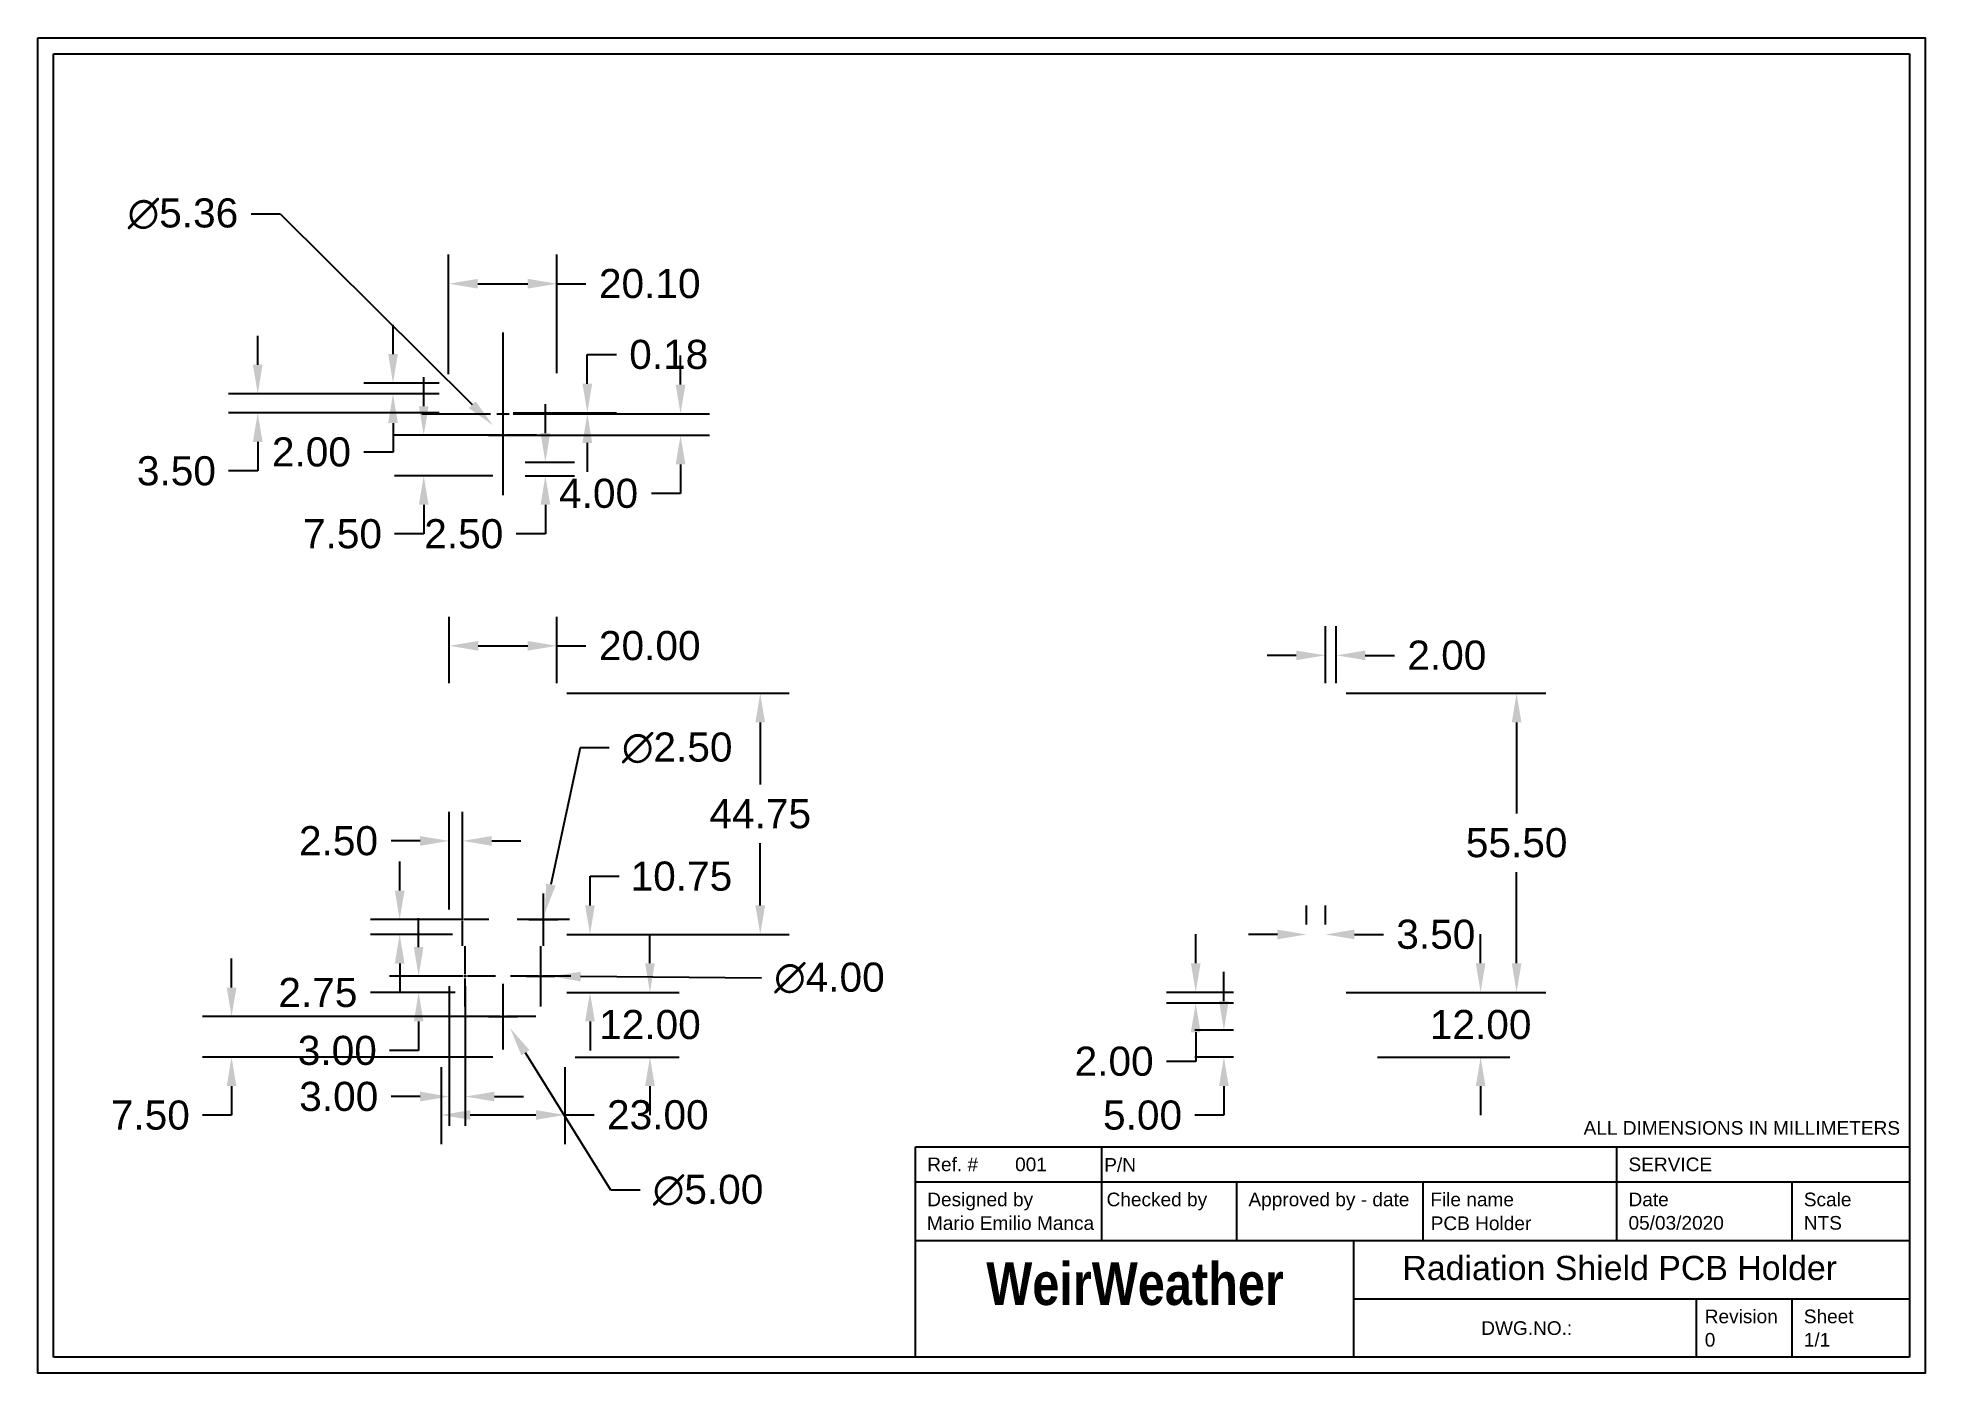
# Paper-space layout 'Layout1' of a CAD drawing. Header units: millimetres. Extents: x 0 to 11.7, y 0 to 8.3.
import ezdxf
from ezdxf.enums import TextEntityAlignment as Align

# ---------------------------------------------------------------- set-up
doc = ezdxf.new("R2010")
doc.units = ezdxf.units.MM
doc.header["$MEASUREMENT"] = 0
doc.linetypes.add('CENTER2', pattern=[1.125, 0.75, -0.125, 0.125, -0.125])
doc.layers.get('0').update_dxf_attribs({"true_color": 0xc2ced6})
doc.layers.add('Centrelines', color=7, linetype='Continuous', true_color=0xc2ced6)
doc.layers.add('Title Block', color=250, linetype='Continuous')
doc.styles.add('SPEARS', font='swisscbo.ttf')
doc.styles.get("Standard").update_dxf_attribs({"font": 'arial.ttf'})
doc.dimstyles.new('Copy of Standard', dxfattribs={"dimtxt": 0.18, "dimasz": 0.18, "dimexe": 0.18, "dimexo": 0.0625, "dimgap": 0.09, "dimtad": 0, "dimtih": 1, "dimtoh": 1, "dimzin": 0, "dimdsep": 46, "dimtxsty": 'Standard', "dimcen": 0.09, "dimadec": 0, "dimazin": 0, "dimtfac": 1, "dimtofl": 0, "dimtmove": 0, "dimatfit": 3, "dimfxl": 1, "dimtolj": 1, "dimtzin": 0, "dimarcsym": 0})

# ---------------------------------------------------------------- blocks, each defined once
blk = doc.blocks.new('*U19')
at = {"layer": 'Centrelines', "color": 0, "linetype": 'CENTER2', "transparency": 16777216}
for p, q in [((0, 0.0166666666666666), (0, 0.203333333333333)), ((-0.203333333333333, 0), (-0.01666666666666661, 0)), ((0.0166666666666666, 0), (0.203333333333333, 0)), ((0, -0.203333333333333), (0, -0.01666666666666661))]:
    blk.add_line(p, q, dxfattribs=at)
at = {"layer": 'Centrelines', "color": 0, "linetype": 'Continuous', "transparency": 16777216}
for p, q in [((-0.008333333333333302, 0), (0.008333333333333302, 0)), ((0, -0.008333333333333302), (0, 0.008333333333333302))]:
    blk.add_line(p, q, dxfattribs=at)
blk = doc.blocks.new('*U27')
at = {"layer": 'Centrelines', "color": 0, "linetype": 'CENTER2', "transparency": 16777216}
for p, q in [((0, 0.008333333333333333), (0, 0.1616666666666667)), ((-0.1616666666666667, 0), (-0.008333333333333331, 0)), ((0.008333333333333333, 0), (0.1616666666666667, 0)), ((0, -0.1616666666666667), (0, -0.008333333333333331))]:
    blk.add_line(p, q, dxfattribs=at)
at = {"layer": 'Centrelines', "color": 0, "linetype": 'Continuous', "transparency": 16777216}
for p, q in [((-0.004166666666666667, 0), (0.004166666666666667, 0)), ((0, -0.004166666666666667), (0, 0.004166666666666667))]:
    blk.add_line(p, q, dxfattribs=at)
blk = doc.blocks.new('*U28')
at = {"layer": 'Centrelines', "color": 0, "linetype": 'CENTER2', "transparency": 16777216}
for p, q in [((0, 0.01333333333333333), (0, 0.1866666666666666)), ((-0.1866666666666666, 0), (-0.01333333333333334, 0)), ((0.01333333333333333, 0), (0.1866666666666666, 0)), ((0, -0.1866666666666666), (0, -0.01333333333333334))]:
    blk.add_line(p, q, dxfattribs=at)
at = {"layer": 'Centrelines', "color": 0, "linetype": 'Continuous', "transparency": 16777216}
for p, q in [((-0.006666666666666667, 0), (0.006666666666666667, 0)), ((0, -0.006666666666666667), (0, 0.006666666666666667))]:
    blk.add_line(p, q, dxfattribs=at)
blk = doc.blocks.new('*U30')
at = {"layer": 'Centrelines', "color": 0, "linetype": 'CENTER2', "transparency": 16777216}
for p, q in [((0, 0.008333333333333333), (0, 0.1616666666666667)), ((-0.1616666666666667, 0), (-0.008333333333333331, 0)), ((0.008333333333333333, 0), (0.1616666666666667, 0)), ((0, -0.1616666666666667), (0, -0.008333333333333331))]:
    blk.add_line(p, q, dxfattribs=at)
at = {"layer": 'Centrelines', "color": 0, "linetype": 'Continuous', "transparency": 16777216}
for p, q in [((-0.004166666666666667, 0), (0.004166666666666667, 0)), ((0, -0.004166666666666667), (0, 0.004166666666666667))]:
    blk.add_line(p, q, dxfattribs=at)
blk = doc.blocks.new('*U31')
at = {"layer": 'Centrelines', "color": 0, "linetype": 'CENTER2', "transparency": 16777216}
for p, q in [((0, 0.01333333333333333), (0, 0.1866666666666666)), ((-0.1866666666666666, 0), (-0.01333333333333334, 0)), ((0.01333333333333333, 0), (0.1866666666666666, 0)), ((0, -0.1866666666666666), (0, -0.01333333333333334))]:
    blk.add_line(p, q, dxfattribs=at)
at = {"layer": 'Centrelines', "color": 0, "linetype": 'Continuous', "transparency": 16777216}
for p, q in [((-0.006666666666666667, 0), (0.006666666666666667, 0)), ((0, -0.006666666666666667), (0, 0.006666666666666667))]:
    blk.add_line(p, q, dxfattribs=at)
blk = doc.blocks.new('*U36')
at = {"layer": 'Centrelines', "color": 0, "linetype": 'CENTER2', "transparency": 16777216}
for p, q in [((0, 0.01785938897200181), (0, 0.209296944860009)), ((-0.209296944860009, 0), (-0.01785938897200182, 0)), ((0.01785938897200181, 0), (0.209296944860009, 0)), ((0, -0.209296944860009), (0, -0.01785938897200182))]:
    blk.add_line(p, q, dxfattribs=at)
at = {"layer": 'Centrelines', "color": 0, "linetype": 'Continuous', "transparency": 16777216}
for p, q in [((-0.008929694486000903, 0), (0.008929694486000903, 0)), ((0, -0.008929694486000903), (0, 0.008929694486000903))]:
    blk.add_line(p, q, dxfattribs=at)
blk = doc.blocks.new('*U37')
at = {"layer": 'Centrelines', "color": 0, "linetype": 'CENTER2', "transparency": 16777216}
for p, q in [((0, 0.07666666666666669), (0, 0.5033333333333333)), ((-0.5033333333333333, 0), (-0.07666666666666666, 0)), ((0.07666666666666669, 0), (0.5033333333333333, 0)), ((0, -0.5033333333333333), (0, -0.07666666666666666))]:
    blk.add_line(p, q, dxfattribs=at)
at = {"layer": 'Centrelines', "color": 0, "linetype": 'Continuous', "transparency": 16777216}
for p, q in [((-0.03833333333333334, 0), (0.03833333333333334, 0)), ((0, -0.03833333333333334), (0, 0.03833333333333334))]:
    blk.add_line(p, q, dxfattribs=at)
blk = doc.blocks.new('*D59')
at = {"color": 0, "lineweight": -2, "transparency": 16777216}
for p, q in [((2.496624620078002, 1.893442712117796), (2.496624620078002, 1.417721360840129)), ((3.263291286744668, 1.893442712117796), (3.263291286744668, 1.417721360840129)), ((2.676624620078002, 1.597721360840129), (3.083291286744668, 1.597721360840129)), ((3.263291286744668, 1.597721360840129), (3.443291286744668, 1.597721360840129))]:
    blk.add_line(p, q, dxfattribs=at)
at = {"color": 0, "transparency": 16777216}
for points in [[(2.676624620078002, 1.627721360840129), (2.676624620078002, 1.567721360840129), (2.496624620078002, 1.597721360840129)], [(3.083291286744668, 1.627721360840129), (3.083291286744668, 1.567721360840129), (3.263291286744668, 1.597721360840129)]]:
    blk.add_solid(points, dxfattribs=at)
at = {"layer": 'Defpoints', "color": 0, "transparency": 16777216}
for p in [(2.496624620078002, 1.955942712117796), (3.263291286744668, 1.955942712117796), (3.263291286744668, 1.597721360840129)]:
    blk.add_point(p, dxfattribs=at)
at = {"color": 0, "transparency": 16777216, "insert": (3.838223073920657, 1.597721360840129), "char_height": 0.18, "attachment_point": 5}
blk.add_mtext('\\A1;23.00', dxfattribs=at)
blk = doc.blocks.new('*D60')
at = {"color": 0, "lineweight": -2, "transparency": 16777216}
for p, q in [((2.546624620078001, 4.268442712117796), (2.546624620078001, 4.679895985816451)), ((3.213291286744668, 4.268442712117796), (3.213291286744668, 4.679895985816451)), ((2.726624620078002, 4.499895985816451), (3.033291286744668, 4.499895985816451)), ((3.213291286744668, 4.499895985816451), (3.393291286744669, 4.499895985816451))]:
    blk.add_line(p, q, dxfattribs=at)
at = {"color": 0, "transparency": 16777216}
for points in [[(2.726624620078002, 4.529895985816451), (2.726624620078002, 4.469895985816451), (2.546624620078001, 4.499895985816451)], [(3.033291286744668, 4.529895985816451), (3.033291286744668, 4.469895985816451), (3.213291286744668, 4.499895985816451)]]:
    blk.add_solid(points, dxfattribs=at)
at = {"layer": 'Defpoints', "color": 0, "transparency": 16777216}
for p in [(3.213291286744668, 4.499895985816451), (2.546624620078001, 4.205942712117796), (3.213291286744668, 4.205942712117796)]:
    blk.add_point(p, dxfattribs=at)
at = {"color": 0, "transparency": 16777216, "insert": (3.788223073920657, 4.499895985816451), "char_height": 0.18, "attachment_point": 5}
blk.add_mtext('\\A1;20.00', dxfattribs=at)
blk = doc.blocks.new('*D61')
at = {"color": 0, "lineweight": -2, "transparency": 16777216}
for p, q in [((2.357638238858081, 2.635942712117798), (2.357638238858081, 2.815942712117797)), ((2.584124620078002, 2.455942712117797), (2.17763823885808, 2.455942712117797)), ((2.584124620078002, 2.355942712117797), (2.17763823885808, 2.355942712117797)), ((2.357638238858081, 2.175942712117797), (2.357638238858081, 1.995942712117798)), ((2.357638238858081, 1.995942712117798), (2.17763823885808, 1.995942712117798))]:
    blk.add_line(p, q, dxfattribs=at)
at = {"color": 0, "transparency": 16777216}
for points in [[(2.327638238858081, 2.635942712117798), (2.38763823885808, 2.635942712117798), (2.357638238858081, 2.455942712117797)], [(2.327638238858081, 2.175942712117797), (2.38763823885808, 2.175942712117797), (2.357638238858081, 2.355942712117797)]]:
    blk.add_solid(points, dxfattribs=at)
at = {"layer": 'Defpoints', "color": 0, "transparency": 16777216}
for p in [(2.646624620078002, 2.455942712117797), (2.357638238858081, 2.355942712117797), (2.646624620078002, 2.355942712117797)]:
    blk.add_point(p, dxfattribs=at)
at = {"color": 0, "transparency": 16777216, "insert": (1.854227597657535, 1.995942712117796), "char_height": 0.18, "attachment_point": 5}
blk.add_mtext('\\A1;3.00', dxfattribs=at)
blk = doc.blocks.new('*D62')
at = {"color": 0, "lineweight": -2, "transparency": 16777216}
for p, q in [((2.240229799688572, 2.985942712117798), (2.240229799688571, 3.165942712117798)), ((2.567457953411336, 2.805942712117798), (2.060229799688572, 2.805942712117798)), ((2.567457953411336, 2.714276045451131), (2.060229799688572, 2.714276045451131)), ((2.240229799688572, 2.534276045451131), (2.240229799688572, 2.354276045451131)), ((2.240229799688572, 2.354276045451131), (2.060229799688571, 2.354276045451131))]:
    blk.add_line(p, q, dxfattribs=at)
at = {"color": 0, "transparency": 16777216}
for points in [[(2.210229799688572, 2.985942712117798), (2.270229799688571, 2.985942712117798), (2.240229799688572, 2.805942712117798)], [(2.210229799688572, 2.534276045451131), (2.270229799688571, 2.534276045451131), (2.240229799688572, 2.714276045451131)]]:
    blk.add_solid(points, dxfattribs=at)
at = {"layer": 'Defpoints', "color": 0, "transparency": 16777216}
for p in [(2.629957953411336, 2.805942712117798), (2.240229799688572, 2.714276045451131), (2.629957953411336, 2.714276045451131)]:
    blk.add_point(p, dxfattribs=at)
at = {"color": 0, "transparency": 16777216, "insert": (1.734240713740414, 2.35427604545113), "char_height": 0.18, "attachment_point": 5}
blk.add_mtext('\\A1;2.75', dxfattribs=at)
blk = doc.blocks.new('*D64')
at = {"color": 0, "lineweight": -2, "transparency": 16777216}
for p, q in [((2.546624620078034, 2.393442712117797), (2.546624620078034, 1.531425439993437)), ((2.646624620078057, 2.393442712117797), (2.646624620078057, 1.531425439993437)), ((2.366624620078034, 1.711425439993437), (2.186624620078034, 1.711425439993437)), ((2.826624620078058, 1.711425439993437), (3.006624620078057, 1.711425439993437))]:
    blk.add_line(p, q, dxfattribs=at)
at = {"color": 0, "transparency": 16777216}
for points in [[(2.366624620078034, 1.741425439993437), (2.366624620078034, 1.681425439993437), (2.546624620078034, 1.711425439993437)], [(2.826624620078058, 1.741425439993437), (2.826624620078058, 1.681425439993437), (2.646624620078057, 1.711425439993437)]]:
    blk.add_solid(points, dxfattribs=at)
at = {"layer": 'Defpoints', "color": 0, "transparency": 16777216}
for p in [(2.546624620078034, 2.455942712117797), (2.646624620078057, 2.455942712117797), (2.546624620078034, 1.711425439993437)]:
    blk.add_point(p, dxfattribs=at)
at = {"color": 0, "transparency": 16777216, "insert": (1.863213978877489, 1.711425439993437), "char_height": 0.18, "attachment_point": 5}
blk.add_mtext('\\A1;3.00', dxfattribs=at)
blk = doc.blocks.new('*D65')
at = {"color": 0, "lineweight": -2, "transparency": 16777216}
for p, q in [((2.546624620078035, 2.868442712117797), (2.546624620078035, 3.473044021079399)), ((2.629957953411349, 2.868442712117797), (2.629957953411349, 3.473044021079399)), ((2.366624620078035, 3.2930440210794), (2.186624620078035, 3.2930440210794)), ((2.809957953411349, 3.2930440210794), (2.989957953411349, 3.2930440210794))]:
    blk.add_line(p, q, dxfattribs=at)
at = {"color": 0, "transparency": 16777216}
for points in [[(2.366624620078035, 3.323044021079399), (2.366624620078035, 3.2630440210794), (2.546624620078035, 3.2930440210794)], [(2.809957953411349, 3.323044021079399), (2.809957953411349, 3.2630440210794), (2.629957953411349, 3.2930440210794)]]:
    blk.add_solid(points, dxfattribs=at)
at = {"layer": 'Defpoints', "color": 0, "transparency": 16777216}
for p in [(2.546624620078035, 3.2930440210794), (2.546624620078035, 2.805942712117797), (2.629957953411349, 2.805942712117797)]:
    blk.add_point(p, dxfattribs=at)
at = {"color": 0, "transparency": 16777216, "insert": (1.861617798795634, 3.2930440210794), "char_height": 0.18, "attachment_point": 5}
blk.add_mtext('\\A1;2.50', dxfattribs=at)
blk = doc.blocks.new('*D66')
at = {"color": 0, "lineweight": -2, "transparency": 16777216}
for p, q in [((3.789405413527513, 2.535942712117798), (3.789405413527513, 2.715942712117797)), ((3.32579128674467, 2.355942712117797), (3.969405413527513, 2.355942712117797)), ((3.32579128674467, 1.955942712117797), (3.969405413527513, 1.955942712117797)), ((3.789405413527513, 1.775942712117798), (3.789405413527513, 1.595942712117798))]:
    blk.add_line(p, q, dxfattribs=at)
at = {"color": 0, "transparency": 16777216}
for points in [[(3.759405413527513, 2.535942712117798), (3.819405413527513, 2.535942712117798), (3.789405413527513, 2.355942712117797)], [(3.759405413527513, 1.775942712117798), (3.819405413527513, 1.775942712117798), (3.789405413527513, 1.955942712117797)]]:
    blk.add_solid(points, dxfattribs=at)
at = {"layer": 'Defpoints', "color": 0, "transparency": 16777216}
for p in [(3.26329128674467, 2.355942712117797), (3.26329128674467, 1.955942712117797), (3.789405413527513, 1.955942712117797)]:
    blk.add_point(p, dxfattribs=at)
at = {"color": 0, "transparency": 16777216, "insert": (3.789405413527513, 2.155942712117796), "char_height": 0.18, "attachment_point": 5}
blk.add_mtext('\\A1;12.00', dxfattribs=at)
blk = doc.blocks.new('*D67')
at = {"color": 0, "lineweight": -2, "transparency": 16777216}
for p, q in [((3.4183721671754, 2.894276045451131), (3.4183721671754, 3.074276045451131)), ((3.4183721671754, 3.074276045451131), (3.5983721671754, 3.074276045451131)), ((3.27579128674467, 2.714276045451131), (3.598372167175401, 2.714276045451131)), ((3.27579128674467, 2.355942712117797), (3.598372167175401, 2.355942712117797)), ((3.4183721671754, 2.175942712117797), (3.4183721671754, 1.995942712117797))]:
    blk.add_line(p, q, dxfattribs=at)
at = {"color": 0, "transparency": 16777216}
for points in [[(3.388372167175401, 2.894276045451131), (3.4483721671754, 2.894276045451131), (3.4183721671754, 2.714276045451131)], [(3.388372167175401, 2.175942712117797), (3.4483721671754, 2.175942712117797), (3.4183721671754, 2.355942712117797)]]:
    blk.add_solid(points, dxfattribs=at)
at = {"layer": 'Defpoints', "color": 0, "transparency": 16777216}
for p in [(3.21329128674467, 2.714276045451131), (3.4183721671754, 2.714276045451131), (3.21329128674467, 2.355942712117797)]:
    blk.add_point(p, dxfattribs=at)
at = {"color": 0, "transparency": 16777216, "insert": (3.984279397734745, 3.074276045451129), "char_height": 0.18, "attachment_point": 5}
blk.add_mtext('\\A1;10.75', dxfattribs=at)
blk = doc.blocks.new('*D68')
at = {"color": 0, "lineweight": -2, "transparency": 16777216}
for p, q in [((3.27579128674467, 4.205942712117798), (4.652106504434956, 4.205942712117798)), ((4.472106504434956, 4.025942712117798), (4.472106504434956, 3.64164416732471)), ((4.472106504434956, 2.894276045451131), (4.472106504434956, 3.278574590244219)), ((3.27579128674467, 2.714276045451131), (4.652106504434956, 2.714276045451131))]:
    blk.add_line(p, q, dxfattribs=at)
at = {"color": 0, "transparency": 16777216}
for points in [[(4.442106504434956, 4.025942712117798), (4.502106504434956, 4.025942712117798), (4.472106504434956, 4.205942712117798)], [(4.442106504434956, 2.894276045451131), (4.502106504434956, 2.894276045451131), (4.472106504434956, 2.714276045451131)]]:
    blk.add_solid(points, dxfattribs=at)
at = {"layer": 'Defpoints', "color": 0, "transparency": 16777216}
for p in [(3.21329128674467, 4.205942712117798), (3.21329128674467, 2.714276045451131), (4.472106504434956, 2.714276045451131)]:
    blk.add_point(p, dxfattribs=at)
at = {"color": 0, "transparency": 16777216, "insert": (4.472106504434956, 3.460109378784463), "char_height": 0.18, "attachment_point": 5}
blk.add_mtext('\\A1;44.75', dxfattribs=at)
blk = doc.blocks.new('*D69')
at = {"color": 0, "lineweight": -2, "transparency": 16777216}
for p, q in [((1.199604988642144, 2.385942712117797), (1.199604988642143, 2.565942712117797)), ((2.81745795341135, 2.205942712117797), (1.019604988642144, 2.205942712117797)), ((2.817457953411336, 1.955942712117797), (1.019604988642144, 1.955942712117797)), ((1.199604988642144, 1.775942712117797), (1.199604988642144, 1.595942712117797)), ((1.199604988642144, 1.595942712117797), (1.019604988642144, 1.595942712117797))]:
    blk.add_line(p, q, dxfattribs=at)
at = {"color": 0, "transparency": 16777216}
for points in [[(1.169604988642144, 2.385942712117797), (1.229604988642144, 2.385942712117797), (1.199604988642144, 2.205942712117797)], [(1.169604988642144, 1.775942712117797), (1.229604988642144, 1.775942712117797), (1.199604988642144, 1.955942712117797)]]:
    blk.add_solid(points, dxfattribs=at)
at = {"layer": 'Defpoints', "color": 0, "transparency": 16777216}
for p in [(2.87995795341135, 2.205942712117797), (1.199604988642144, 1.955942712117797), (2.879957953411336, 1.955942712117797)]:
    blk.add_point(p, dxfattribs=at)
at = {"color": 0, "transparency": 16777216, "insert": (0.6968696543993064, 1.595942712117796), "char_height": 0.18, "attachment_point": 5}
blk.add_mtext('\\A1;7.50', dxfattribs=at)
blk = doc.blocks.new('*D70')
at = {"color": 0, "lineweight": -2, "transparency": 16777216}
for p, q in [((2.87995795341135, 2.115942712117796), (2.87995795341135, 2.295942712117796)), ((2.78995795341135, 2.205942712117797), (2.969957953411349, 2.205942712117796)), ((3.548094210805748, 1.131800182574357), (3.019044569299846, 1.982337350542699)), ((3.728094210805748, 1.131800182574357), (3.548094210805748, 1.131800182574357))]:
    blk.add_line(p, q, dxfattribs=at)
at = {"color": 0, "transparency": 16777216}
blk.add_solid([(3.044518597833718, 1.99818266121354), (2.993570540765974, 1.966492039871858), (2.923972705274798, 2.13518152174593)], dxfattribs=at)
at = {"layer": 'Defpoints', "color": 0, "transparency": 16777216}
for p in [(2.835943201547901, 2.276703902489662), (2.923972705274798, 2.13518152174593)]:
    blk.add_point(p, dxfattribs=at)
at = {"color": 0, "transparency": 16777216, "insert": (4.149485752415571, 1.131800182574357), "char_height": 0.18, "attachment_point": 5}
blk.add_mtext('\\A1;∅5.00', dxfattribs=at)
blk = doc.blocks.new('*D71')
at = {"color": 0, "lineweight": -2, "transparency": 16777216}
for p, q in [((3.023291286744697, 2.455942712117796), (3.203291286744697, 2.455942712117796)), ((3.113291286744697, 2.365942712117796), (3.113291286744697, 2.545942712117796)), ((4.479133661254049, 2.444439751813737), (3.359949206082696, 2.453865388769378))]:
    blk.add_line(p, q, dxfattribs=at)
at = {"color": 0, "transparency": 16777216}
blk.add_solid([(3.360201853516963, 2.483864324905081), (3.359696558648429, 2.423866452633676), (3.179955589268481, 2.45538127337498)], dxfattribs=at)
at = {"layer": 'Defpoints', "color": 0, "transparency": 16777216}
for p in [(3.046626984220914, 2.456504150860612), (3.179955589268481, 2.45538127337498)]:
    blk.add_point(p, dxfattribs=at)
at = {"color": 0, "transparency": 16777216, "insert": (4.900525202863871, 2.444439751813738), "char_height": 0.18, "attachment_point": 5}
blk.add_mtext('\\A1;∅4.00', dxfattribs=at)
blk = doc.blocks.new('*D72')
at = {"color": 0, "lineweight": -2, "transparency": 16777216}
for p, q in [((3.356853678748823, 3.867723265696156), (3.176280844828205, 3.022715175410285)), ((3.536853678748822, 3.867723265696156), (3.356853678748823, 3.867723265696156)), ((3.039957953411349, 2.805942712117797), (3.219957953411348, 2.805942712117797)), ((3.129957953411349, 2.715942712117797), (3.129957953411349, 2.895942712117797))]:
    blk.add_line(p, q, dxfattribs=at)
at = {"color": 0, "transparency": 16777216}
blk.add_solid([(3.146943218217192, 3.028984438910311), (3.205618471439219, 3.016445911910259), (3.138665263828051, 2.846689415744204)], dxfattribs=at)
at = {"layer": 'Defpoints', "color": 0, "transparency": 16777216}
for p in [(3.138665263828051, 2.846689415744204), (3.121250642994647, 2.765196008491388)]:
    blk.add_point(p, dxfattribs=at)
at = {"color": 0, "transparency": 16777216, "insert": (3.958245220358644, 3.867723265696156), "char_height": 0.18, "attachment_point": 5}
blk.add_mtext('\\A1;∅2.50', dxfattribs=at)
blk = doc.blocks.new('*D73')
at = {"color": 0, "lineweight": -2, "transparency": 16777216}
for p, q in [((2.543215697778004, 6.181030031728445), (2.543215697778004, 6.919664048515447)), ((3.21329128674437, 6.187162848781656), (3.21329128674437, 6.919664048515447)), ((2.723215697778004, 6.739664048515447), (3.03329128674437, 6.739664048515447)), ((3.21329128674437, 6.739664048515447), (3.39329128674437, 6.739664048515447))]:
    blk.add_line(p, q, dxfattribs=at)
at = {"color": 0, "transparency": 16777216}
for points in [[(2.723215697778004, 6.769664048515447), (2.723215697778004, 6.709664048515447), (2.543215697778004, 6.739664048515447)], [(3.03329128674437, 6.769664048515447), (3.03329128674437, 6.709664048515447), (3.21329128674437, 6.739664048515447)]]:
    blk.add_solid(points, dxfattribs=at)
at = {"layer": 'Defpoints', "color": 0, "transparency": 16777216}
for p in [(3.21329128674437, 6.739664048515447), (2.543215697778004, 6.118530031728445), (3.21329128674437, 6.124662848781656)]:
    blk.add_point(p, dxfattribs=at)
at = {"color": 0, "transparency": 16777216, "insert": (3.788223073920359, 6.739664048515447), "char_height": 0.18, "attachment_point": 5}
blk.add_mtext('\\A1;20.10', dxfattribs=at)
blk = doc.blocks.new('*D74')
at = {"color": 0, "lineweight": -2, "transparency": 16777216}
for p, q in [((2.199125077722706, 6.304662848780811), (2.199125077722706, 6.484662848780811)), ((2.484124620077825, 6.124662848780811), (2.019125077722706, 6.124662848780811)), ((2.484124620078007, 6.057996182114993), (2.019125077722706, 6.057996182114993)), ((2.199125077722706, 5.877996182114992), (2.199125077722706, 5.697996182114991)), ((2.199125077722706, 5.697996182114991), (2.019125077722706, 5.697996182114991))]:
    blk.add_line(p, q, dxfattribs=at)
at = {"color": 0, "transparency": 16777216}
for points in [[(2.169125077722706, 6.304662848780811), (2.229125077722706, 6.304662848780811), (2.199125077722706, 6.124662848780811)], [(2.169125077722706, 5.877996182114992), (2.229125077722706, 5.877996182114992), (2.199125077722706, 6.057996182114993)]]:
    blk.add_solid(points, dxfattribs=at)
at = {"layer": 'Defpoints', "color": 0, "transparency": 16777216}
for p in [(2.546624620077825, 6.124662848780811), (2.199125077722706, 6.057996182114993), (2.546624620078007, 6.057996182114993)]:
    blk.add_point(p, dxfattribs=at)
at = {"color": 0, "transparency": 16777216, "insert": (1.694118256440306, 5.69799618211499), "char_height": 0.18, "attachment_point": 5}
blk.add_mtext('\\A1;2.00', dxfattribs=at)
blk = doc.blocks.new('*D75')
at = {"color": 0, "lineweight": -2, "transparency": 16777216}
for p, q in [((1.36168701813363, 6.237996182114568), (1.36168701813363, 6.417996182114568)), ((2.484124620078007, 6.057996182114569), (1.18168701813363, 6.057996182114568)), ((2.484124620078007, 5.9413295154479), (1.18168701813363, 5.941329515447899)), ((1.36168701813363, 5.761329515447899), (1.36168701813363, 5.581329515447899)), ((1.36168701813363, 5.581329515447899), (1.18168701813363, 5.581329515447899))]:
    blk.add_line(p, q, dxfattribs=at)
at = {"color": 0, "transparency": 16777216}
for points in [[(1.33168701813363, 6.237996182114568), (1.39168701813363, 6.237996182114568), (1.36168701813363, 6.057996182114568)], [(1.33168701813363, 5.761329515447899), (1.39168701813363, 5.761329515447899), (1.36168701813363, 5.941329515447899)]]:
    blk.add_solid(points, dxfattribs=at)
at = {"layer": 'Defpoints', "color": 0, "transparency": 16777216}
for p in [(2.546624620078007, 6.057996182114569), (1.36168701813363, 5.941329515447899), (2.546624620078007, 5.9413295154479)]:
    blk.add_point(p, dxfattribs=at)
at = {"color": 0, "transparency": 16777216, "insert": (0.8582763769330858, 5.581329515447898), "char_height": 0.18, "attachment_point": 5}
blk.add_mtext('\\A1;3.50', dxfattribs=at)
blk = doc.blocks.new('*D76')
at = {"color": 0, "lineweight": -2, "transparency": 16777216}
for p, q in [((3.401779057480761, 6.121329515447901), (3.401779057480761, 6.301329515447901)), ((3.401779057480761, 6.301329515447901), (3.581779057480761, 6.301329515447901)), ((2.94245795341134, 5.9413295154479), (3.581779057480761, 5.9413295154479)), ((2.94245795341135, 5.93536590392114), (3.581779057480761, 5.93536590392114)), ((3.401779057480761, 5.75536590392114), (3.401779057480761, 5.575365903921139))]:
    blk.add_line(p, q, dxfattribs=at)
at = {"color": 0, "transparency": 16777216}
for points in [[(3.371779057480761, 6.121329515447901), (3.431779057480761, 6.121329515447901), (3.401779057480761, 5.9413295154479)], [(3.371779057480761, 5.75536590392114), (3.431779057480761, 5.75536590392114), (3.401779057480761, 5.93536590392114)]]:
    blk.add_solid(points, dxfattribs=at)
at = {"layer": 'Defpoints', "color": 0, "transparency": 16777216}
for p in [(2.87995795341134, 5.9413295154479), (2.87995795341135, 5.93536590392114), (3.401779057480761, 5.9413295154479)]:
    blk.add_point(p, dxfattribs=at)
at = {"color": 0, "transparency": 16777216, "insert": (3.905742222555796, 6.301329515447899), "char_height": 0.18, "attachment_point": 5}
blk.add_mtext('\\A1;0.18', dxfattribs=at)
blk = doc.blocks.new('*D77')
at = {"color": 0, "lineweight": -2, "transparency": 16777216}
for p, q in [((3.978671666747447, 6.11536590392114), (3.978671666747447, 6.295365903921141)), ((2.94245795341135, 5.93536590392114), (4.158671666747447, 5.93536590392114)), ((2.94245795341135, 5.802032570587757), (4.158671666747447, 5.802032570587757)), ((3.978671666747447, 5.622032570587757), (3.978671666747447, 5.442032570587757)), ((3.978671666747447, 5.442032570587757), (3.798671666747447, 5.442032570587757))]:
    blk.add_line(p, q, dxfattribs=at)
at = {"color": 0, "transparency": 16777216}
for points in [[(3.948671666747447, 6.11536590392114), (4.008671666747446, 6.11536590392114), (3.978671666747447, 5.93536590392114)], [(3.948671666747447, 5.622032570587757), (4.008671666747447, 5.622032570587757), (3.978671666747447, 5.802032570587757)]]:
    blk.add_solid(points, dxfattribs=at)
at = {"layer": 'Defpoints', "color": 0, "transparency": 16777216}
for p in [(2.87995795341135, 5.93536590392114), (2.87995795341135, 5.802032570587757), (3.978671666747447, 5.802032570587757)]:
    blk.add_point(p, dxfattribs=at)
at = {"color": 0, "transparency": 16777216, "insert": (3.471577533050313, 5.442032570587755), "char_height": 0.18, "attachment_point": 5}
blk.add_mtext('\\A1;4.00', dxfattribs=at)
blk = doc.blocks.new('*D78')
at = {"color": 0, "lineweight": -2, "transparency": 16777216}
for p, q in [((1.32057879334414, 7.171789134093483), (1.500578793344141, 7.171789134093482)), ((1.500578793344141, 7.171789134093482), (2.688870909117425, 5.991786585074792)), ((2.879957953411348, 5.712032570587755), (2.879957953411349, 5.892032570587755)), ((2.789957953411349, 5.802032570587755), (2.969957953411349, 5.802032570587755))]:
    blk.add_line(p, q, dxfattribs=at)
at = {"color": 0, "transparency": 16777216}
blk.add_solid([(2.710009732053461, 6.013073909117024), (2.667732086181389, 5.970499261032561), (2.816594853370809, 5.864953647458577)], dxfattribs=at)
at = {"layer": 'Defpoints', "color": 0, "transparency": 16777216}
for p in [(2.816594853370809, 5.864953647458577), (2.943321053451889, 5.739111493716932)]:
    blk.add_point(p, dxfattribs=at)
at = {"color": 0, "transparency": 16777216, "insert": (0.8989416855678782, 7.171789134093483), "char_height": 0.18, "attachment_point": 5}
blk.add_mtext('\\A1;∅5.36', dxfattribs=at)
blk = doc.blocks.new('*D79')
at = {"color": 0, "lineweight": -2, "transparency": 16777216}
for p, q in [((3.142146498568389, 5.815365903921128), (3.142146498568389, 5.995365903921129)), ((3.017544527268293, 5.635365903921128), (3.322146498568389, 5.635365903921128)), ((3.017544527268294, 5.552032570587756), (3.322146498568389, 5.552032570587756)), ((3.142146498568389, 5.372032570587757), (3.142146498568389, 5.192032570587756)), ((3.142146498568389, 5.192032570587756), (2.962146498568388, 5.192032570587756))]:
    blk.add_line(p, q, dxfattribs=at)
at = {"color": 0, "transparency": 16777216}
for points in [[(3.112146498568389, 5.815365903921128), (3.172146498568388, 5.815365903921128), (3.142146498568389, 5.635365903921128)], [(3.112146498568389, 5.372032570587757), (3.172146498568388, 5.372032570587757), (3.142146498568389, 5.552032570587756)]]:
    blk.add_solid(points, dxfattribs=at)
at = {"layer": 'Defpoints', "color": 0, "transparency": 16777216}
for p in [(2.955044527268293, 5.635365903921128), (2.955044527268293, 5.552032570587756), (3.142146498568389, 5.552032570587756)]:
    blk.add_point(p, dxfattribs=at)
at = {"color": 0, "transparency": 16777216, "insert": (2.637139677285989, 5.192032570587754), "char_height": 0.18, "attachment_point": 5}
blk.add_mtext('\\A1;2.50', dxfattribs=at)
blk = doc.blocks.new('*D80')
at = {"color": 0, "lineweight": -2, "transparency": 16777216}
for p, q in [((7.970430953627238, 4.268442712117796), (7.970430953627238, 4.62092074879773)), ((8.037097620293904, 4.268442712117796), (8.037097620293904, 4.62092074879773)), ((7.790430953627238, 4.44092074879773), (7.610430953627238, 4.44092074879773)), ((8.217097620293904, 4.44092074879773), (8.397097620293906, 4.44092074879773))]:
    blk.add_line(p, q, dxfattribs=at)
at = {"color": 0, "transparency": 16777216}
for points in [[(7.790430953627238, 4.47092074879773), (7.790430953627238, 4.41092074879773), (7.970430953627238, 4.44092074879773)], [(8.217097620293904, 4.47092074879773), (8.217097620293904, 4.41092074879773), (8.037097620293904, 4.44092074879773)]]:
    blk.add_solid(points, dxfattribs=at)
at = {"layer": 'Defpoints', "color": 0, "transparency": 16777216}
for p in [(8.037097620293904, 4.44092074879773), (7.970430953627238, 4.205942712117796), (8.037097620293904, 4.205942712117796)]:
    blk.add_point(p, dxfattribs=at)
at = {"color": 0, "transparency": 16777216, "insert": (8.722104441576306, 4.44092074879773), "char_height": 0.18, "attachment_point": 5}
blk.add_mtext('\\A1;2.00', dxfattribs=at)
blk = doc.blocks.new('*D81')
at = {"color": 0, "lineweight": -2, "transparency": 16777216}
for p, q in [((7.853764286960571, 2.77677604545113), (7.853764286960571, 2.89427604545113)), ((7.970430953627238, 2.77677604545113), (7.970430953627238, 2.89427604545113)), ((7.673764286960571, 2.71427604545113), (7.493764286960571, 2.71427604545113)), ((8.150430953627238, 2.71427604545113), (8.330430953627237, 2.71427604545113))]:
    blk.add_line(p, q, dxfattribs=at)
at = {"color": 0, "transparency": 16777216}
for points in [[(7.673764286960571, 2.74427604545113), (7.673764286960571, 2.68427604545113), (7.853764286960571, 2.71427604545113)], [(8.150430953627238, 2.74427604545113), (8.150430953627238, 2.68427604545113), (7.970430953627238, 2.71427604545113)]]:
    blk.add_solid(points, dxfattribs=at)
at = {"layer": 'Defpoints', "color": 0, "transparency": 16777216}
for p in [(7.853764286960571, 2.71427604545113), (7.970430953627238, 2.71427604545113), (7.970430953627238, 2.71427604545113)]:
    blk.add_point(p, dxfattribs=at)
at = {"color": 0, "transparency": 16777216, "insert": (8.653841594827783, 2.71427604545113), "char_height": 0.18, "attachment_point": 5}
blk.add_mtext('\\A1;3.50', dxfattribs=at)
blk = doc.blocks.new('*D82')
at = {"color": 0, "lineweight": -2, "transparency": 16777216}
for p, q in [((8.099597620293908, 4.205942712117798), (9.334019732118156, 4.205942712117798)), ((9.154019732118156, 4.025942712117798), (9.154019732118158, 3.462845849907703)), ((9.154019732118158, 2.535942712117798), (9.154019732118158, 3.099039574327894)), ((8.099597620293725, 2.355942712117797), (9.334019732118158, 2.355942712117798))]:
    blk.add_line(p, q, dxfattribs=at)
at = {"color": 0, "transparency": 16777216}
for points in [[(9.124019732118157, 4.025942712117798), (9.184019732118156, 4.025942712117798), (9.154019732118156, 4.205942712117798)], [(9.124019732118159, 2.535942712117798), (9.184019732118157, 2.535942712117798), (9.154019732118158, 2.355942712117798)]]:
    blk.add_solid(points, dxfattribs=at)
at = {"layer": 'Defpoints', "color": 0, "transparency": 16777216}
for p in [(8.037097620293908, 4.205942712117798), (8.037097620293725, 2.355942712117797), (9.154019732118158, 2.355942712117798)]:
    blk.add_point(p, dxfattribs=at)
at = {"color": 0, "transparency": 16777216, "insert": (9.154019732118156, 3.280942712117795), "char_height": 0.18, "attachment_point": 5}
blk.add_mtext('\\A1;55.50', dxfattribs=at)
blk = doc.blocks.new('*D83')
at = {"color": 0, "lineweight": -2, "transparency": 16777216}
for p, q in [((8.931200613760119, 2.535942712117798), (8.931200613760119, 2.715942712117797)), ((8.293634008767159, 2.355942712117797), (9.111200613760118, 2.355942712117798)), ((8.293634008767159, 1.955942712117797), (9.111200613760118, 1.955942712117797)), ((8.931200613760119, 1.775942712117798), (8.931200613760119, 1.595942712117797))]:
    blk.add_line(p, q, dxfattribs=at)
at = {"color": 0, "transparency": 16777216}
for points in [[(8.90120061376012, 2.535942712117798), (8.961200613760118, 2.535942712117798), (8.931200613760119, 2.355942712117797)], [(8.90120061376012, 1.775942712117798), (8.961200613760118, 1.775942712117798), (8.931200613760119, 1.955942712117797)]]:
    blk.add_solid(points, dxfattribs=at)
at = {"layer": 'Defpoints', "color": 0, "transparency": 16777216}
for p in [(8.231134008767159, 2.355942712117797), (8.231134008767159, 1.955942712117797), (8.931200613760119, 1.955942712117797)]:
    blk.add_point(p, dxfattribs=at)
at = {"color": 0, "transparency": 16777216, "insert": (8.931200613760117, 2.155942712117795), "char_height": 0.18, "attachment_point": 5}
blk.add_mtext('\\A1;12.00', dxfattribs=at)
blk = doc.blocks.new('*D84')
at = {"color": 0, "lineweight": -2, "transparency": 16777216}
for p, q in [((7.167618877988481, 2.535942712117798), (7.167618877988481, 2.715942712117797)), ((7.401967342100491, 2.355942712117797), (6.987618877988481, 2.355942712117797)), ((7.401967342100491, 2.289276045451131), (6.987618877988481, 2.28927604545113)), ((7.167618877988481, 2.10927604545113), (7.167618877988482, 1.92927604545113)), ((7.167618877988482, 1.92927604545113), (6.987618877988482, 1.92927604545113))]:
    blk.add_line(p, q, dxfattribs=at)
at = {"color": 0, "transparency": 16777216}
for points in [[(7.137618877988481, 2.535942712117798), (7.197618877988481, 2.535942712117798), (7.167618877988481, 2.355942712117797)], [(7.137618877988481, 2.10927604545113), (7.197618877988481, 2.10927604545113), (7.167618877988481, 2.289276045451131)]]:
    blk.add_solid(points, dxfattribs=at)
at = {"layer": 'Defpoints', "color": 0, "transparency": 16777216}
for p in [(7.464467342100491, 2.355942712117797), (7.167618877988481, 2.289276045451131), (7.464467342100491, 2.289276045451131)]:
    blk.add_point(p, dxfattribs=at)
at = {"color": 0, "transparency": 16777216, "insert": (6.662612056706079, 1.929276045451128), "char_height": 0.18, "attachment_point": 5}
blk.add_mtext('\\A1;2.00', dxfattribs=at)
blk = doc.blocks.new('*D85')
at = {"color": 0, "lineweight": -2, "transparency": 16777216}
for p, q in [((7.342083109496286, 2.302611252034635), (7.342083109496286, 2.482611252034635)), ((7.401958853675664, 2.122611252034635), (7.162083109496286, 2.122611252034635)), ((7.401967342100491, 1.955942712117797), (7.162083109496287, 1.955942712117797)), ((7.342083109496286, 1.775942712117797), (7.342083109496286, 1.595942712117797)), ((7.342083109496286, 1.595942712117797), (7.162083109496287, 1.595942712117797))]:
    blk.add_line(p, q, dxfattribs=at)
at = {"color": 0, "transparency": 16777216}
for points in [[(7.312083109496285, 2.302611252034635), (7.372083109496286, 2.302611252034635), (7.342083109496286, 2.122611252034635)], [(7.312083109496286, 1.775942712117797), (7.372083109496287, 1.775942712117797), (7.342083109496286, 1.955942712117797)]]:
    blk.add_solid(points, dxfattribs=at)
at = {"layer": 'Defpoints', "color": 0, "transparency": 16777216}
for p in [(7.464458853675664, 2.122611252034635), (7.342083109496286, 1.955942712117797), (7.464467342100491, 1.955942712117797)]:
    blk.add_point(p, dxfattribs=at)
at = {"color": 0, "transparency": 16777216, "insert": (6.838611076754129, 1.595942712117795), "char_height": 0.18, "attachment_point": 5}
blk.add_mtext('\\A1;5.00', dxfattribs=at)
blk = doc.blocks.new('*D86')
at = {"color": 0, "lineweight": -2, "transparency": 16777216}
for p, q in [((2.389024752937999, 5.982032570587757), (2.389024752937999, 6.162032570587758)), ((2.81745795341135, 5.802032570587757), (2.209024752937999, 5.802032570587757)), ((2.81745795341134, 5.552032570587756), (2.209024752937999, 5.552032570587756)), ((2.389024752937999, 5.372032570587757), (2.389024752937999, 5.192032570587756)), ((2.389024752937999, 5.192032570587756), (2.209024752937999, 5.192032570587756))]:
    blk.add_line(p, q, dxfattribs=at)
at = {"color": 0, "transparency": 16777216}
for points in [[(2.359024752937999, 5.982032570587757), (2.419024752937999, 5.982032570587757), (2.389024752937999, 5.802032570587757)], [(2.359024752937999, 5.372032570587757), (2.419024752937999, 5.372032570587757), (2.389024752937999, 5.552032570587756)]]:
    blk.add_solid(points, dxfattribs=at)
at = {"layer": 'Defpoints', "color": 0, "transparency": 16777216}
for p in [(2.87995795341135, 5.802032570587757), (2.389024752937999, 5.552032570587756), (2.87995795341134, 5.552032570587756)]:
    blk.add_point(p, dxfattribs=at)
at = {"color": 0, "transparency": 16777216, "insert": (1.886289418695163, 5.192032570587754), "char_height": 0.18, "attachment_point": 5}
blk.add_mtext('\\A1;7.50', dxfattribs=at)

psp = doc.layouts.get("Layout1")

# ---------------------------------------------------------------- linework, layer by layer
at = {"layer": 'Title Block'}
for p, q in [((0.09835429828069175, 8.162718301392253), (11.58498340405762, 8.162718301392253)), ((0.09835429828069064, 0.09847526480228419), (0.09835429828069175, 8.162718301392253)), ((11.58498340405762, 8.162718301392253), (11.58498340405762, 0.09847526480228419)), ((5.433491441910097, 1.400683195662149), (11.58280707165506, 1.400683195662149)), ((5.433491441910097, 1.183648526377033), (5.433491441910097, 1.400683195662149)), ((6.585841663710723, 1.183648526377033), (6.585841663710723, 1.400683195662149)), ((9.774184827612423, 1.183648526377033), (9.774184827612423, 1.400683195662149)), ((5.433491441910097, 1.183648526377033), (11.58280707165506, 1.183648526377033)), ((5.433491441910097, 0.09847517995145094), (5.433491441910097, 1.183648526377033)), ((6.585841663710723, 0.8219240775685053), (6.585841663710723, 1.183648526377033)), ((7.42181559951584, 0.8219240775685053), (7.42181559951584, 1.183648526377033)), ((8.575795185389227, 0.8219240775685053), (8.575795185389227, 1.183648526377033)), ((9.774184827612423, 0.8219240775685053), (9.774184827612423, 1.183648526377033)), ((10.85935817403801, 0.8219240775685053), (10.85935817403801, 1.183648526377033)), ((5.433491441910097, 0.8219240775685053), (11.58280707165506, 0.8219240775685053)), ((8.14642480797405, 0.09847517995145094), (8.14642480797405, 0.8219240775685053)), ((8.14642480797405, 0.4601996287599787), (11.58280707165506, 0.4601996287599787)), ((10.26773987730317, 0.09847517995145094), (10.26773987730317, 0.4601996287599787)), ((10.85935817403801, 0.09847517995145094), (10.85935817403801, 0.4601996287599787)), ((11.58498340405762, 0.09847526480228419), (0.09835429828069064, 0.09847526480228419))]:
    psp.add_line(p, q, dxfattribs=at)
psp.add_lwpolyline([(9.871005204331595e-06, 8.261062728667738), (11.68332783133311, 8.261062728667738), (11.68332783133311, 0.0001308375267967676), (9.871005204331595e-06, 0.0001308375267967676)], close=True, dxfattribs=at)

# ---------------------------------------------------------------- block references
at = {"layer": 'Centrelines', "linetype": 'CENTER2'}
psp.add_blockref('*U37', (2.879957953411349, 5.935365903921138), dxfattribs=at)
at = {"layer": 'Centrelines', "linetype": 'CENTER2', "extrusion": (0, 2.966459523805384e-13, -1)}
psp.add_blockref('*U36', (-2.879957953411349, 5.802032570587755), dxfattribs=at)
at = {"layer": 'Centrelines', "linetype": 'CENTER2', "extrusion": (0, 0, -1)}
for name, p in [('*U30', (-2.629957953411349, 2.805942712117797)), ('*U27', (-3.129957953411349, 2.805942712117797)), ('*U31', (-2.646624620078057, 2.455942712117797)), ('*U28', (-3.113291286744698, 2.455942712117796)), ('*U19', (-2.879957953411349, 2.205942712117796))]:
    psp.add_blockref(name, p, dxfattribs=at)

# ---------------------------------------------------------------- texts
at = {"layer": 'Title Block', "color": 23}
for s, height, p in [('ALL DIMENSIONS IN MILLIMETERS', 0.08440237138865633, (9.56855888648026, 1.517794043244396)), ('Ref. #       001', 0.08440237138865633, (5.505836331671802, 1.292165861019591)), ('P/N ', 0.08440237138865633, (6.601502217708264, 1.288765089851633)), ('SERVICE', 0.08440237138865633, (9.846529717374127, 1.292165861019591)), ('Designed by', 0.08440237138865633, (5.505836331671802, 1.075131191734474)), ('Checked by', 0.08440237138865633, (6.615796002306745, 1.075131191734474)), ('Approved by - date', 0.08440237138865633, (7.494160489277541, 1.075131191734474)), ('File name', 0.08440237138865633, (8.619881245979341, 1.075131191734474)), ('Date', 0.08440237138865633, (9.846529717374127, 1.075131191734474)), ('Scale', 0.08440237138865633, (10.93170306379971, 1.075131191734474)), ('Mario Emilio Manca', 0.08440237138865633, (5.503556612293736, 0.9291335480506042)), ('PCB Holder', 0.08440237138865633, (8.622155196836557, 0.9278197380314488)), ('Radiation Shield PCB Holder', 0.15, (8.446891757421092, 0.6512470643532744)), ('Revision', 0.08440237138865633, (10.31839344694433, 0.35168229411742)), ('Sheet', 0.08440237138865633, (10.93170306379971, 0.35168229411742))]:
    psp.add_text(s, height=height, dxfattribs=at).set_placement(p, align=Align.MIDDLE_LEFT)
at = {"layer": 'Title Block', "color": 23, "style": 'SPEARS'}
psp.add_text('WeirWeather', height=0.2630723264062016, dxfattribs=at).set_placement((6.79242673596516, 0.5538600649864972), align=Align.MIDDLE_CENTER)
at = {"layer": 'Title Block', "color": 23, "flags": 8}
for tag, text, p in [('05/03/2020', '00/00/00', (9.846529717374127, 0.9304414122110628)), ('NTS', '1:1', (10.93170306379971, 0.9304414122110628)), ('0', '0', (10.31839344694433, 0.2069925145940096)), ('1/1', '1/1', (10.93170306379971, 0.2069925145940096))]:
    psp.add_attdef(tag, text=text, height=0.08440237138865633, dxfattribs=at).set_placement(p, align=Align.MIDDLE_LEFT)
psp.add_attdef('DWG.NO.:', text='X', height=0.08440237138865633, dxfattribs=at).set_placement((9.21658295856824, 0.2793374043557153), align=Align.MIDDLE_CENTER)

# ---------------------------------------------------------------- dimensions: what is measured, and where the dimension line sits
for p1, p2, picture, middle in [((2.943321053451889, 5.739111493716932), (2.816594853370809, 5.864953647458577), '*D78', (0.8989416855678782, 7.171789134093483)), ((3.121250642994647, 2.765196008491388), (3.138665263828051, 2.846689415744204), '*D72', (3.958245220358644, 3.867723265696156)), ((3.046626984220914, 2.456504150860612), (3.179955589268481, 2.45538127337498), '*D71', (4.479133661254049, 2.444439751813737)), ((2.835943201547901, 2.276703902489662), (2.923972705274798, 2.13518152174593), '*D70', (4.149485752415571, 1.131800182574357))]:
    dim = psp.add_diameter_dim_2p(p1=p1, p2=p2, dimstyle='Copy of Standard', override={"dimlfac": -30})
    dim.commit()
    dim.dimension.update_dxf_attribs({"geometry": picture, "text_midpoint": middle, "dimtype": 163})
for base, p1, p2, picture, middle in [((3.21329128674437, 6.739664048515447), (2.543215697778004, 6.118530031728445), (3.21329128674437, 6.124662848781656), '*D73', (3.788223073920359, 6.739664048515447)), ((3.213291286744668, 4.499895985816451), (2.546624620078001, 4.205942712117796), (3.213291286744668, 4.205942712117796), '*D60', (3.788223073920657, 4.499895985816451)), ((8.037097620293904, 4.44092074879773), (7.970430953627238, 4.205942712117796), (8.037097620293904, 4.205942712117796), '*D80', (8.722104441576306, 4.44092074879773)), ((2.546624620078035, 3.2930440210794), (2.629957953411349, 2.805942712117797), (2.546624620078035, 2.805942712117797), '*D65', (1.861617798795634, 3.2930440210794)), ((7.970430953627238, 2.71427604545113), (7.853764286960571, 2.71427604545113), (7.970430953627238, 2.71427604545113), '*D81', (8.653841594827783, 2.71427604545113)), ((2.546624620078034, 1.711425439993437), (2.646624620078057, 2.455942712117797), (2.546624620078034, 2.455942712117797), '*D64', (1.863213978877489, 1.711425439993437)), ((3.263291286744668, 1.597721360840129), (2.496624620078002, 1.955942712117796), (3.263291286744668, 1.955942712117796), '*D59', (3.838223073920657, 1.597721360840129))]:
    dim = psp.add_linear_dim(base=base, p1=p1, p2=p2, dimstyle='Copy of Standard', override={"dimlfac": -30})
    dim.commit()
    dim.dimension.update_dxf_attribs({"geometry": picture, "text_midpoint": middle})
for base, p1, p2, picture, middle in [((2.199125077722706, 6.057996182114993), (2.546624620077824, 6.124662848780807), (2.546624620078006, 6.057996182114989), '*D74', (1.694118256440306, 5.69799618211499)), ((1.36168701813363, 5.941329515447899), (2.546624620078006, 6.057996182114565), (2.546624620078006, 5.941329515447898), '*D75', (0.8582763769330858, 5.581329515447898)), ((3.401779057480761, 5.9413295154479), (2.879957953411349, 5.935365903921138), (2.879957953411339, 5.941329515447898), '*D76', (3.905742222555796, 6.301329515447899)), ((3.978671666747447, 5.802032570587757), (2.879957953411349, 5.935365903921138), (2.879957953411349, 5.802032570587755), '*D77', (3.471577533050313, 5.442032570587755)), ((2.389024752937999, 5.552032570587756), (2.879957953411349, 5.802032570587755), (2.879957953411339, 5.552032570587754), '*D86', (1.886289418695163, 5.192032570587754)), ((3.142146498568389, 5.552032570587756), (2.955044527268292, 5.635365903921127), (2.955044527268293, 5.552032570587754), '*D79', (2.637139677285989, 5.192032570587754)), ((4.472106504434956, 2.714276045451131), (3.213291286744668, 4.205942712117796), (3.213291286744668, 2.71427604545113), '*D68', (4.472106504434956, 3.460109378784463)), ((9.154019732118158, 2.355942712117798), (8.037097620293904, 4.205942712117796), (8.037097620293721, 2.355942712117796), '*D82', (9.154019732118156, 3.280942712117795)), ((2.240229799688572, 2.714276045451131), (2.629957953411335, 2.805942712117797), (2.629957953411335, 2.71427604545113), '*D62', (1.734240713740414, 2.35427604545113)), ((3.4183721671754, 2.714276045451131), (3.213291286744668, 2.355942712117796), (3.213291286744668, 2.71427604545113), '*D67', (3.984279397734745, 3.074276045451129)), ((2.357638238858081, 2.355942712117797), (2.646624620078001, 2.455942712117797), (2.646624620078001, 2.355942712117796), '*D61', (1.854227597657535, 1.995942712117796)), ((3.789405413527513, 1.955942712117797), (3.263291286744668, 2.355942712117796), (3.263291286744668, 1.955942712117796), '*D66', (3.789405413527513, 2.155942712117796)), ((7.167618877988481, 2.289276045451131), (7.464467342100487, 2.355942712117796), (7.464467342100487, 2.28927604545113), '*D84', (6.662612056706079, 1.929276045451128)), ((8.931200613760119, 1.955942712117797), (8.231134008767155, 2.355942712117796), (8.231134008767155, 1.955942712117796), '*D83', (8.931200613760117, 2.155942712117795)), ((1.199604988642144, 1.955942712117797), (2.879957953411349, 2.205942712117796), (2.879957953411335, 1.955942712117796), '*D69', (0.6968696543993064, 1.595942712117796)), ((7.342083109496286, 1.955942712117797), (7.46445885367566, 2.122611252034634), (7.464467342100487, 1.955942712117796), '*D85', (6.838611076754129, 1.595942712117795))]:
    dim = psp.add_linear_dim(base=base, p1=p1, p2=p2, angle=90, dimstyle='Copy of Standard', override={"dimlfac": -30})
    dim.commit()
    dim.dimension.update_dxf_attribs({"geometry": picture, "text_midpoint": middle})

doc.saveas('drawing.dxf')
